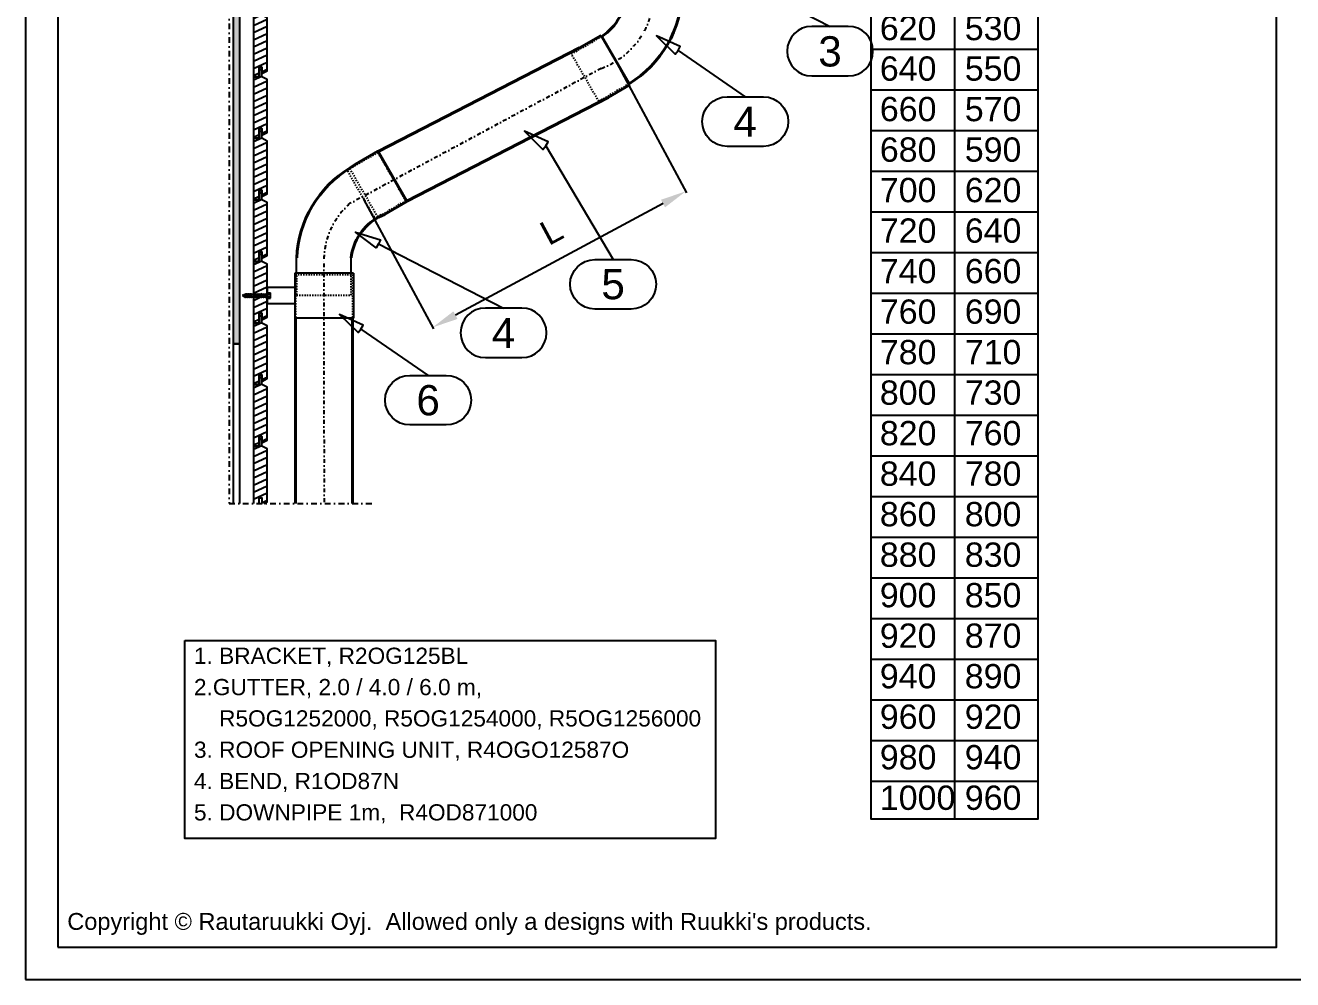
# Model space of a CAD drawing. Extents: x -5366 to 10078, y -29412 to -20292.
# Drawn here: x 7108 to 9063, y -29412 to -27940 of the extents above; entities that cross this region are included whole.
import ezdxf
from ezdxf.enums import TextEntityAlignment as Align

# ---------------------------------------------------------------- set-up
doc = ezdxf.new("R2010")
doc.units = 0
for name, pattern in [('KL', [4, 2, -2]), ('PKEL', [5, 2, -1.5, 0, -1.5]), ('PKL', [7, 3, -2, 0, -2])]:
    doc.linetypes.add(name, pattern=pattern)
for name, color, linetype in [('025', 1, 'CONTINUOUS'), ('1', 7, 'CONTINUOUS'), ('CLASSIC', 7, 'CONTINUOUS'), ('DET_RAAMIT', 7, 'CONTINUOUS'), ('KIINNIKE', 1, 'CONTINUOUS'), ('MITAT', 2, 'CONTINUOUS'), ('POIMULEVY', 7, 'CONTINUOUS'), ('RAAMIT', 2, 'CONTINUOUS'), ('RU_COPYRIGHT', 7, 'CONTINUOUS'), ('RWS', 7, 'CONTINUOUS')]:
    doc.layers.add(name, color=color, linetype=linetype)
doc.layers.add('DET_RAAMI_ULOIN', color=7, linetype='CONTINUOUS', plot=False)
doc.layers.add('RWS LIMITYKSET YM', color=7, linetype='CONTINUOUS', plot=False)
doc.layers.add('KUVA', color=7, linetype='CONTINUOUS', lineweight=40)
doc.styles.add('arial', font='ARIAL.TTF')
doc.dimstyles.get("Standard").update_dxf_attribs({"dimtxt": 0.18, "dimasz": 0.18, "dimexe": 0.18, "dimexo": 0.0625, "dimgap": 0.09, "dimtad": 0, "dimtih": 1, "dimtoh": 1, "dimdec": 4, "dimzin": 0, "dimdsep": 46, "dimtxsty": 'Standard', "dimcen": 0.09, "dimadec": 0, "dimazin": 0, "dimtfac": 1, "dimtdec": 4, "dimtofl": 0, "dimtmove": 0, "dimatfit": 3, "dimfxl": 0, "dimtolj": 1, "dimtzin": 0, "dimarcsym": 0})

# ---------------------------------------------------------------- blocks, each defined once
blk = doc.blocks.new('Bracket wood wall')
at = {"layer": '1'}
for p, q in [((-691.1, -3746.1), (-781.5, -3746.1)), ((-781.5, -3746.1), (-781.5, -3815.7)), ((-691.1, -3746.1), (-691.1, -3815.7)), ((-691.1, -3815.7), (-781.5, -3815.7))]:
    blk.add_line(p, q, dxfattribs=at)
at = {"layer": 'RWS'}
for p, q in [((-781.5, -3768.4), (-824.1, -3768.4)), ((-824.1, -3768.4), (-824.1, -3793.4)), ((-781.5, -3793.4), (-824.1, -3793.4))]:
    blk.add_line(p, q, dxfattribs=at)
blk = doc.blocks.new('S55-38')
at = {"layer": 'KIINNIKE'}
for p, q in [((-22, 8.8), (-20, 7.8)), ((-20.7, 12.6), (-18.7, 11.6)), ((-19.2, 7.4), (-17.1, 6.3)), ((-17.9, 11.2), (-15.9, 10.1))]:
    blk.add_line(p, q, dxfattribs=at)
at = {"layer": 'KIINNIKE', "color": 1}
for p, q in [((-16.3, 6), (-14.3, 4.9)), ((-15.1, 9.8), (-13, 8.7)), ((-13.5, 4.5), (-11.4, 3.5)), ((-12.2, 8.3), (-10.2, 7.3)), ((-10.7, 3.1), (-8.6, 2.1)), ((-9.4, 6.9), (-7.3, 5.9)), ((-7.8, 1.7), (-5.8, 0.7)), ((-6.6, 5.5), (-4.5, 4.5)), ((-5, 0.3), (-2.9, -0.8)), ((-3.7, 4.1), (-1.7, 3)), ((-0.9, 2.7), (0.9, 1.8)), ((6.3, 1.3), (2.7, -5.8)), ((-2.2, -1.1), (-0.9, -1.8))]:
    blk.add_line(p, q, dxfattribs=at)
at = {"layer": 'KIINNIKE'}
for points in [[(-33.6, 16.3), (-34.2, 17.1)], [(-34.2, 17.1), (-33.3, 17.1)], [(-28.5, 12), (-29.2, 12.4)], [(-25.6, 10.6), (-27.7, 11.6)], [(-27.5, 15.9), (-27.2, 15.8)], [(-26.4, 15.4), (-24.4, 14.4)], [(-22.8, 9.2), (-24.9, 10.2)], [(-23.6, 14), (-21.5, 13)], [(-20, 7.8), (-20, 7.8)], [(-18.7, 11.6), (-18.8, 11.6)]]:
    blk.add_lwpolyline(points, dxfattribs=at)
for points in [[(-33.5, 15.5), (-33.7, 16), (-33.2, 17.3), (-32.8, 17.5), (-32.7, 17), (-33.1, 15.7)], [(-31.2, 12.5), (-31.4, 13.3), (-30, 17.4), (-29.4, 17.8), (-29.2, 17), (-30.6, 12.9)], [(-28.3, 11.1), (-28.6, 11.8), (-27.1, 16), (-26.6, 16.4), (-26.4, 15.6), (-27.8, 11.4)], [(-25.5, 9.7), (-25.7, 10.4), (-24.3, 14.6), (-23.7, 15), (-23.5, 14.2), (-24.9, 10)], [(-22.6, 8.3), (-22.9, 9), (-21.5, 13.2), (-20.9, 13.6), (-20.7, 12.8), (-22.1, 8.6)], [(-19.8, 6.9), (-20, 7.6), (-18.6, 11.7), (-18, 12.1), (-17.8, 11.4), (-19.3, 7.2)]]:
    blk.add_lwpolyline(points, close=True, dxfattribs=at)
for points in [[(-31.2, 13.7, -0.053388), (-32.8, 15.3), (-33.1, 15.7)], [(-32.7, 17.1), (-31.9, 17, -0.041911), (-30.2, 16.9)], [(-28.5, 12), (-29.2, 12.4, -0.035659), (-30.5, 13.2, -0.035659)], [(-29.3, 16.7, -0.048189), (-27.5, 15.9), (-27.2, 15.8)]]:
    blk.add_lwpolyline(points, format="xyb", dxfattribs=at)
at = {"layer": 'KIINNIKE', "color": 1}
for points in [[(-17, 5.4), (-17.2, 6.2), (-15.8, 10.3), (-15.2, 10.7), (-15, 9.9), (-16.4, 5.8)], [(-14.1, 4), (-14.4, 4.7), (-12.9, 8.9), (-12.4, 9.3), (-12.2, 8.5), (-13.6, 4.3)], [(-11.3, 2.6), (-11.5, 3.3), (-10.1, 7.5), (-9.5, 7.9), (-9.3, 7.1), (-10.7, 2.9)], [(-8.4, 1.2), (-8.7, 1.9), (-7.3, 6.1), (-6.7, 6.5), (-6.5, 5.7), (-7.9, 1.5)], [(-5.6, -0.2), (-5.8, 0.5), (-4.4, 4.7), (-3.8, 5), (-3.6, 4.3), (-5.1, 0.1)], [(-2.8, -1.6), (-3, -0.9), (-1.6, 3.2), (-1, 3.6), (-0.8, 2.8), (-2.2, -1.3)], [(2.1, 4.2), (3, 3.7), (-1.2, -4.7), (-2.1, -4.2)]]:
    blk.add_lwpolyline(points, close=True, dxfattribs=at)
at = {"layer": 'RWS', "color": 1}
for p, q in [((1.8, 1.3), (5.4, -0.5)), ((2.7, 3.1), (6.3, 1.3)), ((-0.9, -4), (2.7, -5.8)), ((0, -2.3), (3.6, -4))]:
    blk.add_line(p, q, dxfattribs=at)
blk = doc.blocks.new('A$C1A014E56')
at = {"layer": 'KUVA'}
for p, q in [((44.9, 0), (-44.9, 0)), ((44.9, -40), (44.9, 0)), ((-44.9, -40), (-44.9, 0)), ((-44.9, -40), (-44, -50)), ((44.9, -40), (43.9, -50))]:
    blk.add_line(p, q, dxfattribs=at)
for centre, radius, start, end in [((-123.9, -52.6), 79.9, 302.8696, 1.8564), ((-127.6, -46.1), 171.6, 301.3357, 358.6964)]:
    blk.add_arc(centre, radius, start, end, dxfattribs=at)
at = {"layer": 'RWS LIMITYKSET YM', "linetype": 'KL'}
for p, q in [((-127.2, -146.8), (-80.5, -119.7)), ((-85.1, -219.7), (-127.2, -146.8)), ((-38.4, -192.7), (-85.1, -219.7))]:
    blk.add_line(p, q, dxfattribs=at)
blk = doc.blocks.new('A$C3BAD2F99')
at = {"layer": 'KUVA'}
for p, q in [((-8.6, 46.8), (26, 66.8)), ((26, 66.8), (70.9, -10.9)), ((-8.6, 46.8), (-16.8, 41)), ((36.2, -30.9), (70.9, -10.9)), ((36.2, -30.9), (27.1, -35.2))]:
    blk.add_line(p, q, dxfattribs=at)
for centre, radius, start, end in [((72.9, -106.2), 172.3, 121.3675, 177.3191), ((66, -106.9), 81.6, 118.4668, 173.8186)]:
    blk.add_arc(centre, radius, start, end, dxfattribs=at)
at = {"layer": 'RWS'}
for p, q in [((-99.3, -121.1), (-99.3, -98.1)), ((-15.1, -121.1), (-15.1, -98.1))]:
    blk.add_line(p, q, dxfattribs=at)
at = {"layer": 'RWS LIMITYKSET YM', "linetype": 'KL'}
for p, q in [((-99.3, -121.1), (-99.3, -155.6)), ((-15.1, -155.6), (-15.1, -121.1)), ((-99.3, -155.6), (-15.1, -155.6))]:
    blk.add_line(p, q, dxfattribs=at)
blk = doc.blocks.new('A$C776502CB')
at = {"layer": 'KUVA'}
for p, q in [((311, 159.2), (0.5, -0.6)), ((355.1, 82.8), (44.6, -77)), ((44.6, -77), (0.5, -0.6))]:
    blk.add_line(p, q, dxfattribs=at)
at = {"layer": 'RWS'}
for p, q in [((0.5, -0.8), (0.5, -0.6)), ((44.6, -77), (44.4, -76.9))]:
    blk.add_line(p, q, dxfattribs=at)
at = {"layer": 'RWS LIMITYKSET YM', "linetype": 'KL'}
for p, q in [((0.1, -2.1), (-43.2, -27.1)), ((0.1, -2.1), (0.5, -0.8)), ((0.1, -2.1), (43.1, -76.6)), ((-43.2, -27.1), (-46.8, -30.7)), ((-46.8, -30.7), (-5.2, -102.9)), ((-0.2, -101.6), (-43.2, -27.1)), ((43.1, -76.6), (-0.2, -101.6)), ((43.1, -76.6), (44.4, -76.9)), ((-0.2, -101.6), (-5.2, -102.9))]:
    blk.add_line(p, q, dxfattribs=at)
blk = doc.blocks.new('*D194')
at = {"layer": 'MITAT', "color": 6, "lineweight": -2}
for p, q in [((8020.9, -27997.9), (8128.5, -28197.9)), ((7630.2, -28207.9), (7737.8, -28408)), ((8092.1, -28214.7), (7771.8, -28386.8))]:
    blk.add_line(p, q, dxfattribs=at)
at = {"layer": 'MITAT', "color": 6}
for points in [[(8088.9, -28208.8), (8095.2, -28220.5), (8127.3, -28195.7)], [(7768.7, -28381), (7775, -28392.7), (7736.6, -28405.8)]]:
    blk.add_solid(points, dxfattribs=at)
at = {"layer": 'MITAT', "color": 2, "insert": (7919.8, -28257), "char_height": 37.5, "attachment_point": 5, "rotation": 28.2631, "style": 'arial'}
blk.add_mtext('\\A1;L', dxfattribs=at)

msp = doc.modelspace()

# ---------------------------------------------------------------- hatches: boundary and pattern name
at = {"layer": 'RAAMIT'}
h = msp.add_hatch(dxfattribs=at)
h.set_pattern_fill('PISTE', color=1, scale=0.04, style=0)
h.set_pattern_definition([(0, (8305.5976, -26713.416), (2, 2), [0, -4])])
h.paths.add_polyline_path([(7429.5117, -27431.1109), (7438.5117, -27431.1109), (7438.5117, -28431.1109), (7429.5117, -28431.1109)])
at = {"layer": 'RWS'}
h = msp.add_hatch(dxfattribs=at)
h.set_pattern_fill('VAAKAV', color=1, scale=0.1, angle=25, style=0)
h.set_pattern_definition([(25, (8305.598, -27093.416), (-4.22618, 9.06308), [])])
h.paths.add_polyline_path([(7473.0117, -27908.99282), (7469.0117, -27908.99282), (7469.0117, -27923.99282), (7460.5117, -27923.99282), (7460.5117, -28018.99282), (7469.0117, -28018.99282), (7469.0117, -28003.99282), (7473.0117, -28003.99282), (7473.0117, -28013.99282), (7481.5117, -28009.74282), (7481.5117, -27928.24282), (7473.0117, -27923.99282)])
h = msp.add_hatch(dxfattribs=at)
h.set_pattern_fill('VAAKAV', color=1, scale=0.1, angle=25, style=0)
h.set_pattern_definition([(25, (8305.598, -27188.416), (-4.22618, 9.06308), [])])
h.paths.add_polyline_path([(7473.0117, -28003.99282), (7469.0117, -28003.99282), (7469.0117, -28018.99282), (7460.5117, -28018.99282), (7460.5117, -28113.99282), (7469.0117, -28113.99282), (7469.0117, -28098.99282), (7473.0117, -28098.99282), (7473.0117, -28108.99282), (7481.5117, -28104.74282), (7481.5117, -28023.24282), (7473.0117, -28018.99282)])
h = msp.add_hatch(dxfattribs=at)
h.set_pattern_fill('VAAKAV', color=1, scale=0.1, angle=25, style=0)
h.set_pattern_definition([(25, (8305.598, -27283.416), (-4.22618, 9.06308), [])])
h.paths.add_polyline_path([(7473.0117, -28098.99282), (7469.0117, -28098.99282), (7469.0117, -28113.99282), (7460.5117, -28113.99282), (7460.5117, -28208.99282), (7469.0117, -28208.99282), (7469.0117, -28193.99282), (7473.0117, -28193.99282), (7473.0117, -28203.99282), (7481.5117, -28199.74282), (7481.5117, -28118.24282), (7473.0117, -28113.99282)])
h = msp.add_hatch(dxfattribs=at)
h.set_pattern_fill('VAAKAV', color=1, scale=0.1, angle=25, style=0)
h.set_pattern_definition([(25, (8305.598, -27378.416), (-4.22618, 9.06308), [])])
h.paths.add_polyline_path([(7473.0117, -28193.99282), (7469.0117, -28193.99282), (7469.0117, -28208.99282), (7460.5117, -28208.99282), (7460.5117, -28303.99282), (7469.0117, -28303.99282), (7469.0117, -28288.99282), (7473.0117, -28288.99282), (7473.0117, -28298.99282), (7481.5117, -28294.74282), (7481.5117, -28213.24282), (7473.0117, -28208.99282)])
h = msp.add_hatch(dxfattribs=at)
h.set_pattern_fill('VAAKAV', color=1, scale=0.1, angle=25, style=0)
h.set_pattern_definition([(25, (8305.598, -27473.416), (-4.22618, 9.06308), [])])
h.paths.add_polyline_path([(7473.0117, -28288.99282), (7469.0117, -28288.99282), (7469.0117, -28303.99282), (7460.5117, -28303.99282), (7460.5117, -28398.99282), (7469.0117, -28398.99282), (7469.0117, -28383.99282), (7473.0117, -28383.99282), (7473.0117, -28393.99282), (7481.5117, -28389.74282), (7481.5117, -28308.24282), (7473.0117, -28303.99282)])
h = msp.add_hatch(dxfattribs=at)
h.set_pattern_fill('VAAKAV', color=1, scale=0.1, angle=25, style=0)
h.set_pattern_definition([(25, (8305.598, -27568.416), (-4.22618, 9.06308), [])])
h.paths.add_polyline_path([(7473.0117, -28383.99282), (7469.0117, -28383.99282), (7469.0117, -28398.99282), (7460.5117, -28398.99282), (7460.5117, -28493.99282), (7469.0117, -28493.99282), (7469.0117, -28478.99282), (7473.0117, -28478.99282), (7473.0117, -28488.99282), (7481.5117, -28484.74282), (7481.5117, -28403.24282), (7473.0117, -28398.99282)])
h = msp.add_hatch(dxfattribs=at)
h.set_pattern_fill('VAAKAV', color=1, scale=0.1, angle=25, style=0)
h.set_pattern_definition([(25, (8305.598, -27663.416), (-4.22618, 9.06308), [])])
h.paths.add_polyline_path([(7473.0117, -28478.99282), (7469.0117, -28478.99282), (7469.0117, -28493.99282), (7460.5117, -28493.99282), (7460.5117, -28588.99282), (7469.0117, -28588.99282), (7469.0117, -28573.99282), (7473.0117, -28573.99282), (7473.0117, -28583.99282), (7481.5117, -28579.74282), (7481.5117, -28498.24282), (7473.0117, -28493.99282)])
h = msp.add_hatch(dxfattribs=at)
h.set_pattern_fill('VAAKAV', color=1, scale=0.1, angle=25, style=0)
h.set_pattern_definition([(25, (8305.598, -27758.416), (-4.22618, 9.06308), [])])
h.paths.add_polyline_path([(7460.5117, -28677.49956), (7469.0117, -28677.49956), (7469.0117, -28668.99282), (7473.0117, -28668.99282), (7473.0117, -28678.99282), (7481.5117, -28674.74282), (7481.5117, -28593.24282), (7473.0117, -28588.99282), (7473.0117, -28573.99282), (7469.0117, -28573.99282), (7469.0117, -28588.99282), (7460.5117, -28588.99282)])

# ---------------------------------------------------------------- linework, layer by layer
at = {"layer": '025', "color": 1, "linetype": 'PKL', "ltscale": 3}
msp.add_line((7422.65378, -27282.62962), (7422.65378, -28677.49956), dxfattribs=at)
at = {"layer": '025', "linetype": 'PKL', "ltscale": 3}
msp.add_line((7422.65378, -28677.49956), (7647.2912, -28677.49956), dxfattribs=at)
at = {"layer": 'CLASSIC', "color": 1}
for points in [[(8156.95203, -27842.17623), (8153.24052, -27848.07361), (8121.39259, -27823.91351), (8159.58309, -27835.72395), (8156.95203, -27842.17623), (8349.71924, -27941.17819), (8321.73674, -27941.17819, 1), (8321.73674, -28017.73024), (8377.70174, -28017.73024, 1), (8377.70174, -27941.17819), (8349.71924, -27941.17819)], [(8115.17751, -27978.53793), (8118.61524, -27972.47187), (8082.22867, -27955.85817), (8110.73864, -27983.91488), (8115.17751, -27978.53793), (8218.89454, -28049.92975), (8246.89453, -28049.92975, -1), (8246.89453, -28126.52963), (8190.89456, -28126.52963, -1), (8190.89456, -28049.92975), (8218.89454, -28049.92975)], [(7911.34494, -28125.67251), (7914.78268, -28119.60645), (7878.3961, -28102.99275), (7906.90608, -28131.04946), (7911.34494, -28125.67251), (8015.06198, -28300.99358), (8043.06196, -28300.99358, -1), (8043.06196, -28377.59346), (7987.06199, -28377.59346, -1), (7987.06199, -28300.99358), (8015.06198, -28300.99358)], [(7653.34608, -28276.85722), (7649.63457, -28282.7546), (7617.78664, -28258.5945), (7655.97714, -28270.40494), (7653.34608, -28276.85722), (7846.11329, -28375.85918), (7818.13079, -28375.85918, 1), (7818.13079, -28452.41123), (7874.09579, -28452.41123, 1), (7874.09579, -28375.85918), (7846.11329, -28375.85918)], [(7625.97217, -28408.36258), (7629.4099, -28402.29652), (7593.02332, -28385.68282), (7621.5333, -28413.73953), (7625.97217, -28408.36258), (7729.6892, -28479.7544), (7757.68918, -28479.7544, -1), (7757.68918, -28556.35427), (7701.68922, -28556.35427, -1), (7701.68922, -28479.7544), (7729.6892, -28479.7544)]]:
    msp.add_lwpolyline(points, format="xyb", dxfattribs=at)
at = {"layer": 'DET_RAAMI_ULOIN', "color": 2}
msp.add_lwpolyline([(7108.35454, -29412.30809), (9088.35454, -29412.30809), (9088.35454, -26562.30809), (7108.35454, -26562.30809)], close=True, dxfattribs=at)
at = {"layer": 'DET_RAAMIT', "color": 2}
msp.add_lwpolyline([(7158.35454, -29362.30809), (9038.35454, -29362.30809), (9038.35454, -26612.30809), (7158.35454, -26612.30809)], close=True, dxfattribs=at)
at = {"layer": 'KUVA'}
for p, q in [((7996.51282, -27955.2605), (7963.09769, -27974.55274)), ((7996.51282, -27955.2605), (8040.61282, -28031.64394)), ((8040.61282, -28031.64394), (8007.19769, -28050.93618)), ((7525.01427, -28391.4484), (7525.01427, -28677.49956)), ((7613.21427, -28391.4484), (7613.21427, -28677.49956))]:
    msp.add_line(p, q, dxfattribs=at)
at = {"layer": 'RAAMIT'}
msp.add_lwpolyline([(7429.5117, -27431.1109), (7438.5117, -27431.1109), (7438.5117, -28431.1109), (7429.5117, -28431.1109)], close=True, dxfattribs=at)
msp.add_lwpolyline([(7429.5117, -28677.49956), (7429.5117, -28431.1109), (7438.5117, -28431.1109), (7438.5117, -28677.49956)], dxfattribs=at)
at = {"layer": 'RWS', "color": 1, "linetype": 'PKL', "ltscale": 3}
msp.add_line((7422.65378, -27282.62962), (7422.65378, -28677.49956), dxfattribs=at)
at = {"layer": 'RWS', "color": 1, "ltscale": 3}
for p, q in [((8541.71725, -27471.43573), (8541.71725, -29164.54253)), ((8413.34447, -27976.16374), (8670.09003, -27976.16374)), ((8413.34447, -28038.9374), (8670.09003, -28038.9374)), ((8413.34447, -28101.71106), (8670.09003, -28101.71106)), ((8413.34447, -28164.48472), (8670.09003, -28164.48472)), ((8413.34447, -28227.25838), (8670.09003, -28227.25838)), ((8413.34447, -28290.03203), (8670.09003, -28290.03203)), ((8413.34447, -28352.80569), (8670.09003, -28352.80569)), ((8413.34447, -28415.57935), (8670.09003, -28415.57935)), ((8413.34447, -28478.35301), (8670.09003, -28478.35301)), ((8413.34447, -28541.12667), (8670.09003, -28541.12667)), ((8413.34447, -28603.90032), (8670.09003, -28603.90032)), ((8413.34447, -28666.67398), (8670.09003, -28666.67398)), ((8413.34447, -28729.44764), (8670.09003, -28729.44764)), ((8413.34447, -28792.2213), (8670.09003, -28792.2213)), ((8413.34447, -28854.99496), (8670.09003, -28854.99496)), ((8413.34447, -28917.76861), (8670.09003, -28917.76861)), ((8413.34447, -28980.54227), (8670.09003, -28980.54227)), ((8413.34447, -29043.31593), (8670.09003, -29043.31593)), ((8413.34447, -29106.08959), (8670.09003, -29106.08959))]:
    msp.add_line(p, q, dxfattribs=at)
msp.add_lwpolyline([(8413.34447, -27471.43573), (8670.09003, -27471.43573), (8670.09003, -29164.54253), (8413.34447, -29164.54253)], close=True, dxfattribs=at)
at = {"layer": 'RWS', "linetype": 'PKEL', "ltscale": 3}
msp.add_lwpolyline([(8077.97362, -27804.66776), (8077.97326, -27883.2667, -0.3286788922), (7996.76278, -28006.03848), (7608.64872, -28214.74117, 0.2240776851), (7568.95509, -28306.90967), (7569.11427, -28677.49956)], format="xyb", dxfattribs=at)
at = {"layer": 'RWS', "color": 2}
for points in [[(7473.0117, -27908.99282), (7469.0117, -27908.99282), (7469.0117, -27923.99282), (7460.5117, -27923.99282), (7460.5117, -28018.99282), (7469.0117, -28018.99282), (7469.0117, -28003.99282), (7473.0117, -28003.99282), (7473.0117, -28013.99282), (7481.5117, -28009.74282), (7481.5117, -27928.24282), (7473.0117, -27923.99282)], [(7473.0117, -28003.99282), (7469.0117, -28003.99282), (7469.0117, -28018.99282), (7460.5117, -28018.99282), (7460.5117, -28113.99282), (7469.0117, -28113.99282), (7469.0117, -28098.99282), (7473.0117, -28098.99282), (7473.0117, -28108.99282), (7481.5117, -28104.74282), (7481.5117, -28023.24282), (7473.0117, -28018.99282)], [(7473.0117, -28098.99282), (7469.0117, -28098.99282), (7469.0117, -28113.99282), (7460.5117, -28113.99282), (7460.5117, -28208.99282), (7469.0117, -28208.99282), (7469.0117, -28193.99282), (7473.0117, -28193.99282), (7473.0117, -28203.99282), (7481.5117, -28199.74282), (7481.5117, -28118.24282), (7473.0117, -28113.99282)], [(7473.0117, -28193.99282), (7469.0117, -28193.99282), (7469.0117, -28208.99282), (7460.5117, -28208.99282), (7460.5117, -28303.99282), (7469.0117, -28303.99282), (7469.0117, -28288.99282), (7473.0117, -28288.99282), (7473.0117, -28298.99282), (7481.5117, -28294.74282), (7481.5117, -28213.24282), (7473.0117, -28208.99282)], [(7473.0117, -28288.99282), (7469.0117, -28288.99282), (7469.0117, -28303.99282), (7460.5117, -28303.99282), (7460.5117, -28398.99282), (7469.0117, -28398.99282), (7469.0117, -28383.99282), (7473.0117, -28383.99282), (7473.0117, -28393.99282), (7481.5117, -28389.74282), (7481.5117, -28308.24282), (7473.0117, -28303.99282)], [(7473.0117, -28383.99282), (7469.0117, -28383.99282), (7469.0117, -28398.99282), (7460.5117, -28398.99282), (7460.5117, -28493.99282), (7469.0117, -28493.99282), (7469.0117, -28478.99282), (7473.0117, -28478.99282), (7473.0117, -28488.99282), (7481.5117, -28484.74282), (7481.5117, -28403.24282), (7473.0117, -28398.99282)], [(7473.0117, -28478.99282), (7469.0117, -28478.99282), (7469.0117, -28493.99282), (7460.5117, -28493.99282), (7460.5117, -28588.99282), (7469.0117, -28588.99282), (7469.0117, -28573.99282), (7473.0117, -28573.99282), (7473.0117, -28583.99282), (7481.5117, -28579.74282), (7481.5117, -28498.24282), (7473.0117, -28493.99282)]]:
    msp.add_lwpolyline(points, close=True, dxfattribs=at)
for points in [[(7475.99823, -28677.49956), (7481.5117, -28674.74282), (7481.5117, -28593.24282), (7473.0117, -28588.99282), (7473.0117, -28573.99282), (7469.0117, -28573.99282), (7469.0117, -28588.99282), (7460.5117, -28588.99282), (7460.5117, -28677.49956)], [(7469.0117, -28677.49956), (7469.0117, -28668.99282), (7473.0117, -28668.99282), (7473.0117, -28677.49956)]]:
    msp.add_lwpolyline(points, dxfattribs=at)
at = {"layer": 'RWS', "color": 5}
msp.add_lwpolyline([(7354.40523, -28888.67548), (8172.94134, -28888.67548), (8172.94134, -29194.2181), (7354.40523, -29194.2181)], close=True, dxfattribs=at)
at = {"layer": 'RWS LIMITYKSET YM', "linetype": 'KL'}
for p, q in [((7525.01427, -28324.38159), (7525.01427, -28391.4484)), ((7525.01427, -28324.38159), (7613.21427, -28324.38159)), ((7613.21427, -28324.38159), (7613.21427, -28391.4484))]:
    msp.add_line(p, q, dxfattribs=at)

# ---------------------------------------------------------------- block references
at = {"layer": 'POIMULEVY', "color": 1, "xscale": -1, "rotation": 153.4349488229353}
msp.add_blockref('S55-38', (7481.5117, -28356.6484), dxfattribs=at)
at = {"layer": 'RWS'}
for name, p in [('A$C1A014E56', (8077.97374, -27837.19904)), ('A$C776502CB', (7652.13136, -28133.70457)), ('A$C3BAD2F99', (7626.13567, -28200.51738)), ('Bracket wood wall', (8305.59756, -24575.77596))]:
    msp.add_blockref(name, p, dxfattribs=at)

# ---------------------------------------------------------------- texts
at = {"layer": 'CLASSIC', "color": 2, "style": 'arial'}
for s, p in [('3', (8349.67078, -27979.78513)), ('4', (8218.89454, -28088.22969)), ('5', (8015.06198, -28339.29352)), ('4', (7846.06483, -28414.46612)), ('6', (7729.6892, -28518.05434))]:
    msp.add_text(s, height=46.66664, dxfattribs=at).set_placement(p, align=Align.MIDDLE)
msp.add_text('5. DOWNPIPE 1m,  R4OD871000', height=24.9998438, dxfattribs=at).set_placement((7368.48522, -29166.62979))
at = {"layer": 'POIMULEVY', "color": 2, "style": 'arial'}
for s, p in [('1. BRACKET, R2OG125BL', (7368.48522, -28924.96464)), ('2.GUTTER, 2.0 / 4.0 / 6.0 m,', (7368.48522, -28973.29767)), ('    R5OG1252000, R5OG1254000, R5OG1256000', (7368.48522, -29021.6307)), ('3. ROOF OPENING UNIT, R4OGO12587O', (7368.48522, -29069.96373)), ('4. BEND, R1OD87N', (7368.48522, -29118.29676))]:
    msp.add_text(s, height=24.9998438, dxfattribs=at).set_placement(p)
at = {"layer": 'RU_COPYRIGHT', "color": 1, "insert": (7173.02557, -29309.43563), "char_height": 26, "width": 2223.1430146, "attachment_point": 1}
msp.add_mtext("{\\fArial|b0|i0|c0|p34;Copyright © Rautaruukki Oyj.  Allowed only a designs with Ruukki's products.}", dxfattribs=at)
at = {"layer": 'RWS', "color": 2, "linetype": 'PKEL', "insert": (8426.51387, -27487.45407), "char_height": 37.5, "width": 710.6122253, "attachment_point": 1, "style": 'arial'}
msp.add_mtext('A{\\H0.5333x;(mm)}   L{\\H0.5333x;(mm)}\\P500   390\\P520   410\\P540   430\\P560   460\\P580   480\\P600   500\\P620   530\\P640   550\\P660   570\\P680   590\\P700   620\\P720   640\\P740   660\\P760   690\\P780   710\\P800   730\\P820   760\\P840   780\\P860   800\\P880   830\\P900   850\\P920   870\\P940   890\\P960   920\\P980   940\\P1000 960', dxfattribs=at)

# ---------------------------------------------------------------- dimensions: what is measured, and where the dimension line sits
at = {"layer": 'MITAT', "color": 5}
dim = msp.add_linear_dim(base=(7736.60704, -28405.78116), p1=(8018.56282, -27993.45222), p2=(7627.85815, -28203.5008), angle=208.26312815, text='L', dimstyle='Standard', override={"dimscale": 2.5, "dimtxt": 15, "dimasz": 16, "dimexe": 1, "dimexo": 2, "dimgap": 0.5, "dimjust": 0, "dimtih": 0, "dimtoh": 0, "dimdec": 0, "dimzin": 8, "dimtxsty": 'arial', "dimdle": 1, "dimclrd": 6, "dimclre": 6, "dimclrt": 2, "dimtp": 0.5, "dimtm": 0.5, "dimtfac": 0.01875, "dimtix": 1, "dimtofl": 1, "dimtmove": 2, "dimtvp": 1}, dxfattribs=at)
dim.commit()
dim.dimension.update_dxf_attribs({"geometry": '*D194', "text_midpoint": (7919.82526, -28256.98613), "dimtype": 161})

doc.saveas('drawing.dxf')
